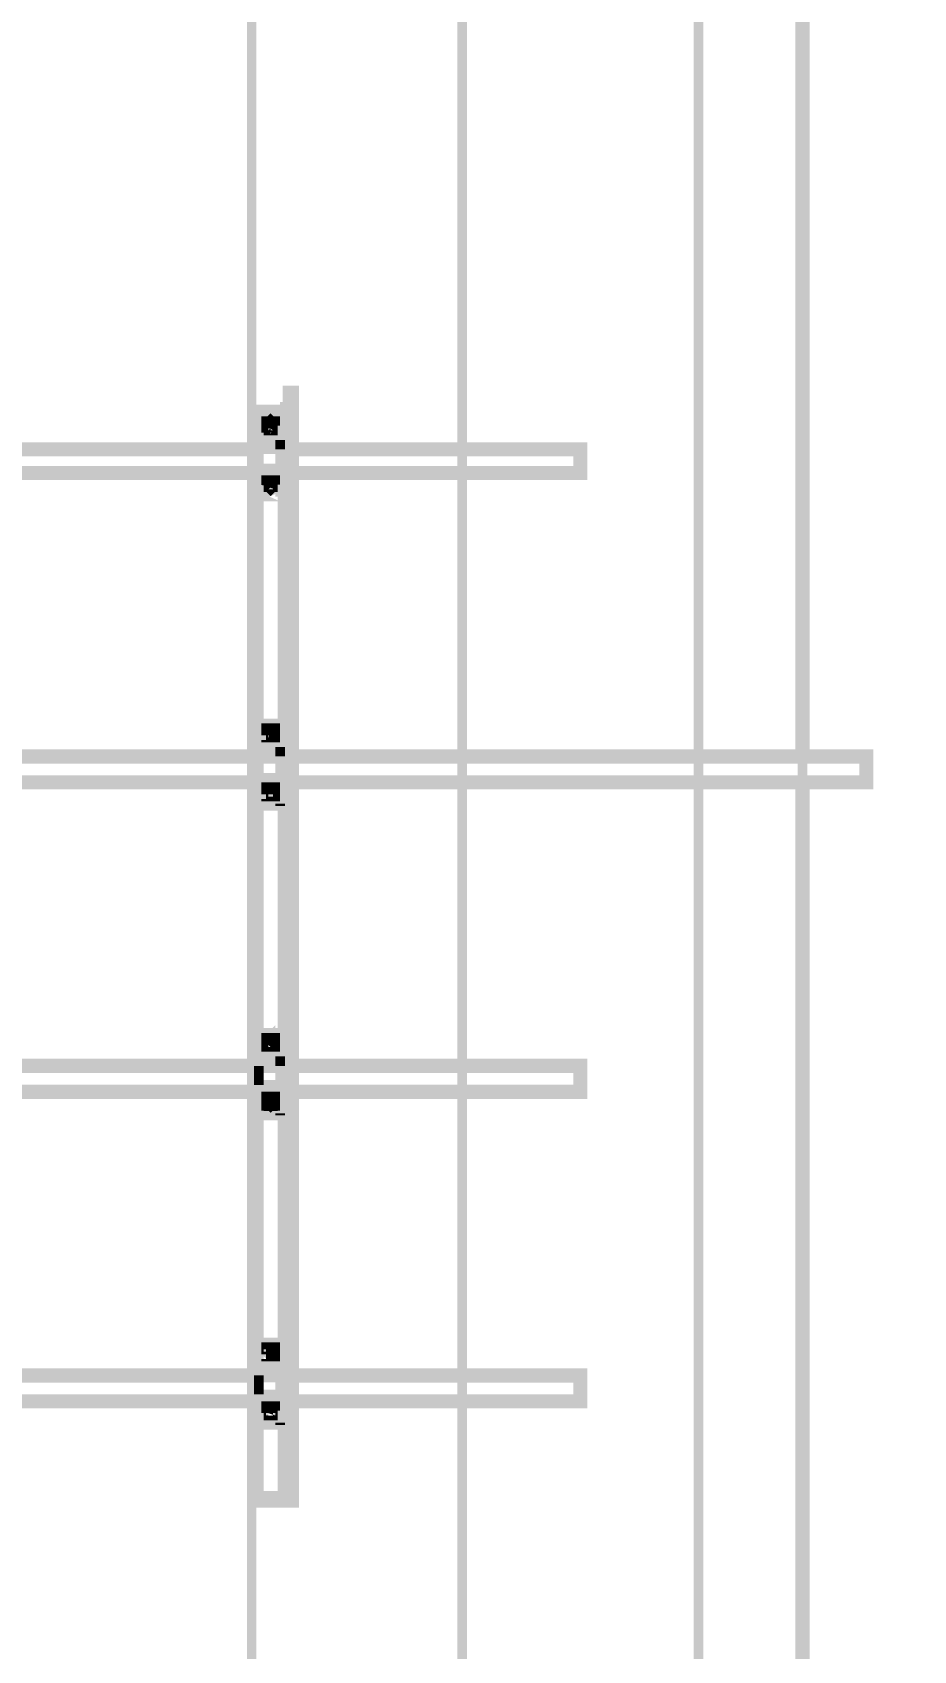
# Model space of a CAD drawing. Extents: x 0.1 to 11.6, y 0.3 to 16.2.
# Drawn here: x 9.005 to 9.627, y 12.494 to 13.636 of the extents above; entities that cross this region are included whole.
import ezdxf

# ---------------------------------------------------------------- set-up
doc = ezdxf.new("R2010")
doc.units = 0
doc.header["$MEASUREMENT"] = 0
doc.dimstyles.get("Standard").update_dxf_attribs({"dimtxt": 0.18, "dimasz": 0.18, "dimexe": 0.18, "dimexo": 0.0625, "dimgap": 0.09, "dimtad": 0, "dimtih": 1, "dimtoh": 1, "dimdec": 4, "dimzin": 0, "dimdsep": 46, "dimtxsty": 'Standard', "dimcen": 0.09, "dimadec": 0, "dimazin": 0, "dimtfac": 1, "dimtdec": 4, "dimtofl": 0, "dimtmove": 0, "dimatfit": 3, "dimfxl": 1, "dimtolj": 1, "dimtzin": 0, "dimarcsym": 0})

# ---------------------------------------------------------------- blocks, each defined once
blk = doc.blocks.new('*D1')
at = {"color": 0, "linetype": 'Continuous', "lineweight": -2, "transparency": 16777216}
for p, q in [((9.5375, 13.8317), (10.8215, 13.8317)), ((10.6415, 13.6517), (10.6415, 12.265)), ((10.6415, 10.5183), (10.6415, 11.905)), ((9.4908, 10.3383), (10.8215, 10.3383))]:
    blk.add_line(p, q, dxfattribs=at)
at = {"color": 0, "linetype": 'Continuous', "transparency": 16777216}
for points in [[(10.6115, 13.6517), (10.6715, 13.6517), (10.6415, 13.8317)], [(10.6115, 10.5183), (10.6715, 10.5183), (10.6415, 10.3383)]]:
    blk.add_solid(points, dxfattribs=at)
at = {"layer": 'Defpoints', "color": 0, "linetype": 'Continuous', "transparency": 16777216}
for p in [(9.475, 13.8317), (9.4283, 10.3383), (10.6415, 10.3383)]:
    blk.add_point(p, dxfattribs=at)
at = {"color": 0, "linetype": 'Continuous', "transparency": 16777216, "insert": (10.6415, 12.085), "char_height": 0.18, "attachment_point": 5}
blk.add_mtext('\\A1;varB', dxfattribs=at)

msp = doc.modelspace()

# ---------------------------------------------------------------- linework, layer by layer
at = {"color": 0}
for points, const_width in [([(9.16, 12.4883), (9.16, 12.5367), (9.16, 12.585), (9.16, 12.6334), (9.16, 12.6816), (9.16, 12.7283), (9.16, 12.775), (9.16, 12.8217), (9.16, 12.8666), (9.16, 12.9117), (9.16, 12.9567), (9.16, 13), (9.16, 13.045), (9.16, 13.0866), (9.16, 13.1283), (9.16, 13.17), (9.16, 13.2116), (9.16, 13.2517), (9.16, 13.29), (9.16, 13.3283), (9.16, 13.3666), (9.16, 13.4033), (9.16, 13.4383), (9.16, 13.4733), (9.16, 13.5067), (9.16, 13.54), (9.16, 13.5717), (9.16, 13.6017), (9.16, 13.6317), (9.16, 13.66)], 0.006667), ([(9.30832, 12.4883), (9.30832, 12.5367), (9.30832, 12.585), (9.30832, 12.6334), (9.30832, 12.6816), (9.30832, 12.7283), (9.30832, 12.775), (9.30832, 12.8217), (9.30832, 12.8666), (9.30832, 12.9117), (9.30832, 12.9567), (9.30832, 13), (9.30832, 13.045), (9.30832, 13.0866), (9.30832, 13.1283), (9.30832, 13.17), (9.30832, 13.2116), (9.30832, 13.2517), (9.30832, 13.29), (9.30832, 13.3283), (9.30832, 13.3666), (9.30832, 13.4033), (9.30832, 13.4383), (9.30832, 13.4733), (9.30832, 13.5067), (9.30832, 13.54), (9.30832, 13.5717), (9.30832, 13.6017), (9.30832, 13.6317), (9.30832, 13.66)], 0.006667), ([(9.47499, 12.4883), (9.47499, 12.5367), (9.47499, 12.585), (9.47499, 12.6334), (9.47499, 12.6816), (9.47499, 12.7283), (9.47499, 12.775), (9.47499, 12.8217), (9.47499, 12.8666), (9.47499, 12.9117), (9.47499, 12.9567), (9.47499, 13), (9.47499, 13.045), (9.47499, 13.0866), (9.47499, 13.1283), (9.47499, 13.17), (9.47499, 13.2116), (9.47499, 13.2517), (9.47499, 13.29), (9.47499, 13.3283), (9.47499, 13.3666), (9.47499, 13.4033), (9.47499, 13.4383), (9.47499, 13.4733), (9.47499, 13.5067), (9.47499, 13.54), (9.47499, 13.5717), (9.47499, 13.6017), (9.47499, 13.6317), (9.47499, 13.66)], 0.006667), ([(9.54833, 13.6567), (9.54833, 13.635), (9.54833, 13.6133), (9.54833, 13.5883), (9.54833, 13.565), (9.54833, 13.5384), (9.54833, 13.5133), (9.54833, 13.485), (9.54833, 13.4567), (9.54833, 13.4267), (9.54833, 13.3967), (9.54833, 13.365), (9.54833, 13.3333), (9.54833, 13.3), (9.54833, 13.2667), (9.54833, 13.2333), (9.54833, 13.1967), (9.54833, 13.1617), (9.54833, 13.125)], 0.01), ([(9.18832, 12.6133), (9.18832, 13.3817), (9.18668, 13.3817), (9.18668, 12.6133)], 0.01), ([(9.18668, 13.3817), (9.18668, 13.38), (9.18668, 12.6133)], 0.01), ([(9.16336, 13.3683), (9.16168, 13.3683), (9.16168, 12.6)], 0.01), ([(9.18832, 13.3683), (9.16168, 13.3683)], 0.006667), ([(9.18332, 13.3683), (9.16336, 13.3683), (9.16336, 12.6017)], 0.01), ([(9.16499, 13.3666), (9.16499, 13.3483), (9.18001, 13.3483)], 0.006667), ([(9.16499, 13.3666), (9.18001, 13.3666)], 0.006667), ([(9.18001, 13.3483), (9.18001, 13.3666)], 0.006667), ([(9.18668, 13.37), (9.185, 13.37), (9.185, 13.3683), (9.18332, 13.3683), (9.18332, 12.6017)], 0.01), ([(9.16499, 13.365), (9.18001, 13.365)], 0.006667), ([(9.16997, 13.36), (9.16997, 13.3583)], 0.006667), ([(9.17333, 13.3567), (9.17165, 13.3567), (9.17165, 13.3583), (9.16997, 13.3583), (9.17165, 13.3583)], 0.006667), ([(9.17165, 13.3583), (9.16997, 13.3583), (9.17165, 13.3583), (9.17165, 13.3567), (9.17333, 13.3567), (9.17503, 13.3567), (9.17503, 13.3583), (9.17503, 13.3567), (9.17333, 13.3567)], 0.006667), ([(9.17503, 13.3583), (9.17503, 13.3567), (9.17503, 13.355), (9.17333, 13.355), (9.17165, 13.355), (9.17165, 13.3567), (9.16997, 13.3567), (9.16997, 13.3583), (9.17165, 13.3583)], 0.006667), ([(9.16997, 13.3583), (9.16997, 13.3567)], 0.006667), ([(9.17165, 13.3583), (9.17333, 13.36), (9.17503, 13.3583)], 0.01), ([(9.17503, 13.3583), (9.17503, 13.36)], 0.006667), ([(9.17503, 13.3583), (9.17503, 13.3567)], 0.006667), ([(9.16168, 13.3417), (8.66499, 13.3417)], 0.01), ([(9.16499, 13.3483), (9.16499, 13.3467), (9.16499, 13.345), (9.16499, 13.3433), (9.16499, 13.3417), (9.18001, 13.3417)], 0.006667), ([(9.16499, 13.3483), (9.18001, 13.3483)], 0.006667), ([(9.16499, 13.345), (9.18001, 13.345)], 0.006667), ([(9.18001, 13.3417), (9.18001, 13.3433), (9.18001, 13.345), (9.18001, 13.3467), (9.18001, 13.3483)], 0.006667), ([(9.18832, 13.325), (9.39165, 13.325), (9.39165, 13.3267), (9.39165, 13.3283), (9.39165, 13.33), (9.39165, 13.3317), (9.39165, 13.3333), (9.39165, 13.335), (9.39165, 13.3366), (9.39165, 13.3383), (9.39165, 13.34), (9.39165, 13.3417), (9.18832, 13.3417)], 0.01), ([(9.39165, 13.3417), (8.46669, 13.3417)], 0.006667), ([(9.18832, 13.3417), (9.16168, 13.3417)], 0.006667), ([(9.16499, 13.3417), (9.16499, 13.34), (9.16499, 13.3383), (9.16499, 13.3366), (9.16499, 13.335), (9.16499, 13.3333), (9.16499, 13.3317), (9.16499, 13.33), (9.16499, 13.3283), (9.16499, 13.3267), (9.18001, 13.3267)], 0.006667), ([(9.16499, 13.3267), (9.18001, 13.3267), (9.18001, 13.3283), (9.18001, 13.33), (9.18001, 13.3317), (9.18001, 13.3333), (9.18001, 13.335), (9.18001, 13.3366), (9.18001, 13.3383), (9.18001, 13.34), (9.18001, 13.3417)], 0.006667), ([(8.46669, 13.325), (9.39165, 13.325)], 0.006667), ([(8.66997, 13.325), (9.16168, 13.325)], 0.01), ([(9.16168, 13.325), (9.18832, 13.325)], 0.006667), ([(9.18001, 13.3283), (9.16499, 13.3283)], 0.006667), ([(9.16499, 13.3083), (9.16499, 13.3267)], 0.006667), ([(9.16499, 13.3267), (9.18001, 13.3267)], 0.006667), ([(9.16499, 13.325), (9.18001, 13.325)], 0.006667), ([(9.16499, 13.325), (9.18001, 13.325)], 0.006667), ([(9.16499, 13.3233), (9.18001, 13.3233)], 0.006667), ([(9.16499, 13.3217), (9.18001, 13.3217)], 0.006667), ([(9.18001, 13.3083), (9.18001, 13.3267)], 0.006667), ([(9.16997, 13.3184), (9.16997, 13.3167)], 0.006667), ([(9.17333, 13.315), (9.17165, 13.315), (9.17165, 13.3167), (9.16997, 13.3167), (9.17165, 13.3167)], 0.006667), ([(9.17165, 13.3167), (9.16997, 13.3167), (9.17165, 13.3167), (9.17165, 13.315), (9.17333, 13.315), (9.17503, 13.315), (9.17503, 13.3167), (9.17503, 13.315), (9.17333, 13.315)], 0.006667), ([(9.16997, 13.3167), (9.17165, 13.3167)], 0.006667), ([(9.17165, 13.3167), (9.17165, 13.3184), (9.17333, 13.3184), (9.17503, 13.3167)], 0.01), ([(9.17165, 13.3167), (9.17165, 13.315), (9.17333, 13.3133), (9.17503, 13.315), (9.17503, 13.3167)], 0.006667), ([(9.17503, 13.3167), (9.17503, 13.3184)], 0.006667), ([(9.17503, 13.3167), (9.17665, 13.3167)], 0.006667), ([(9.17503, 13.3167), (9.17665, 13.3167)], 0.006667), ([(9.16499, 13.1483), (9.16499, 13.1317), (9.18001, 13.1317)], 0.006667), ([(9.16499, 13.1483), (9.18001, 13.1483)], 0.006667), ([(9.16499, 13.1467), (9.18001, 13.1467)], 0.006667), ([(9.17333, 13.1383), (9.17165, 13.1383), (9.17165, 13.14), (9.16997, 13.14), (9.17165, 13.1417)], 0.006667), ([(9.17165, 13.1417), (9.16997, 13.14), (9.17165, 13.14), (9.17165, 13.1383), (9.17333, 13.1383), (9.17503, 13.1383), (9.17503, 13.14), (9.17503, 13.1417), (9.17503, 13.14), (9.17503, 13.1383), (9.17333, 13.1383)], 0.006667), ([(9.17503, 13.14), (9.17503, 13.1383), (9.17333, 13.1383), (9.17333, 13.1367), (9.17333, 13.1383), (9.17165, 13.1383), (9.16997, 13.14), (9.17165, 13.14)], 0.006667), ([(9.16997, 13.1417), (9.16997, 13.14)], 0.006667), ([(9.16997, 13.14), (9.17165, 13.14)], 0.006667), ([(9.17165, 13.14), (9.17165, 13.1417), (9.17333, 13.1417), (9.17503, 13.1417), (9.17503, 13.14)], 0.01), ([(9.17503, 13.14), (9.17503, 13.1417)], 0.006667), ([(9.17503, 13.14), (9.17665, 13.14)], 0.006667), ([(9.18001, 13.1317), (9.18001, 13.1483)], 0.006667), ([(9.16168, 13.125), (8.72331, 13.125)], 0.01), ([(9.16499, 13.1317), (9.16499, 13.13), (9.16499, 13.1283), (9.16499, 13.1267), (9.16499, 13.125), (9.18001, 13.125)], 0.006667), ([(9.16499, 13.13), (9.18001, 13.13)], 0.006667), ([(9.16499, 13.1267), (9.18001, 13.1267)], 0.006667), ([(9.18001, 13.125), (9.18001, 13.1267), (9.18001, 13.1283), (9.18001, 13.13), (9.18001, 13.1317)], 0.006667), ([(9.18832, 13.1067), (9.59332, 13.1067), (9.59332, 13.1083), (9.59332, 13.11), (9.59332, 13.1117), (9.59332, 13.1133), (9.59332, 13.115), (9.59332, 13.1166), (9.59332, 13.1183), (9.59332, 13.12), (9.59332, 13.1217), (9.59332, 13.1233), (9.59332, 13.125), (9.18832, 13.125)], 0.01), ([(9.59332, 13.1233), (8.41168, 13.1233)], 0.006667), ([(9.18832, 13.125), (9.16168, 13.125)], 0.006667), ([(9.16499, 13.11), (9.18001, 13.11), (9.18001, 13.1117), (9.18001, 13.1133), (9.18001, 13.115), (9.18001, 13.1166), (9.18001, 13.1183), (9.18001, 13.12), (9.18001, 13.1217), (9.18001, 13.1233), (9.18001, 13.125)], 0.006667), ([(9.16499, 13.11), (9.16499, 13.1117), (9.16499, 13.1133), (9.16499, 13.115), (9.16499, 13.1166), (9.16499, 13.1183), (9.16499, 13.12), (9.16499, 13.1217), (9.16499, 13.1233), (9.16499, 13.125)], 0.006667), ([(9.54833, 13.1067), (9.54833, 13.125)], 0.006667), ([(8.41168, 13.1067), (9.59332, 13.1067)], 0.006667), ([(8.72835, 13.1067), (9.16168, 13.1067)], 0.01), ([(9.16168, 13.1067), (9.18832, 13.1067)], 0.006667), ([(9.16499, 13.11), (9.16499, 13.1083), (9.18001, 13.1083)], 0.006667), ([(9.16499, 13.11), (9.18001, 13.11)], 0.006667), ([(9.16499, 13.1083), (9.18001, 13.1083), (9.18001, 13.11)], 0.006667), ([(9.16499, 13.1083), (9.16499, 13.0917), (9.18001, 13.0917)], 0.006667), ([(9.16499, 13.1083), (9.18001, 13.1083)], 0.006667), ([(9.16499, 13.1067), (9.18001, 13.1067)], 0.006667), ([(9.16499, 13.1067), (9.18001, 13.1067)], 0.006667), ([(9.18001, 13.0917), (9.18001, 13.1083)], 0.006667), ([(9.54833, 12.4883), (9.54833, 12.5033), (9.54833, 12.5467), (9.54833, 12.5917), (9.54833, 12.635), (9.54833, 12.6783), (9.54833, 12.7217), (9.54833, 12.765), (9.54833, 12.8066), (9.54833, 12.8483), (9.54833, 12.89), (9.54833, 12.93), (9.54833, 12.97), (9.54833, 13.01), (9.54833, 13.0483), (9.54833, 13.0866), (9.54833, 13.1067)], 0.01), ([(9.17503, 13.1), (9.17503, 13.0983), (9.17503, 13.0967), (9.17333, 13.0967), (9.17165, 13.0967), (9.16997, 13.0983), (9.17165, 13.0983)], 0.006667), ([(9.16499, 13.1033), (9.18001, 13.1033)], 0.006667), ([(9.17333, 13.0967), (9.17165, 13.0967), (9.17165, 13.0983), (9.16997, 13.0983), (9.17165, 13.1)], 0.006667), ([(9.17165, 13.1), (9.16997, 13.0983), (9.17165, 13.0983), (9.17165, 13.0967), (9.17333, 13.0967), (9.17503, 13.0967), (9.17503, 13.0983), (9.17503, 13.1), (9.17503, 13.0983), (9.17333, 13.0967)], 0.006667), ([(9.16997, 13.1), (9.16997, 13.0983)], 0.006667), ([(9.16997, 13.0983), (9.17165, 13.0983)], 0.006667), ([(9.17165, 13.0983), (9.17165, 13.1), (9.17333, 13.1), (9.17503, 13.1), (9.17503, 13.0983)], 0.01), ([(9.17503, 13.0983), (9.17665, 13.0983)], 0.006667), ([(9.16499, 13.0917), (9.16499, 13.09), (9.18001, 13.09)], 0.006667), ([(9.18001, 13.09), (9.18001, 13.0917)], 0.006667), ([(9.17333, 12.92), (9.17165, 12.92), (9.17165, 12.9217), (9.16997, 12.9217), (9.17165, 12.9233)], 0.006667), ([(9.16499, 12.93), (9.16499, 12.9134), (9.18001, 12.9134)], 0.006667), ([(9.16499, 12.93), (9.18001, 12.93)], 0.006667), ([(9.16499, 12.93), (9.18001, 12.93)], 0.006667), ([(9.17503, 12.9233), (9.17503, 12.9217), (9.17503, 12.92), (9.17333, 12.92), (9.17165, 12.92), (9.16997, 12.9217), (9.17165, 12.9217)], 0.006667), ([(9.17165, 12.9233), (9.16997, 12.9233), (9.16997, 12.9217), (9.17165, 12.9217), (9.17165, 12.92), (9.17333, 12.92), (9.17503, 12.9217), (9.17503, 12.9233), (9.17503, 12.9217), (9.17333, 12.92)], 0.006667), ([(9.16997, 12.9233), (9.16997, 12.9217)], 0.006667), ([(9.16997, 12.9217), (9.17165, 12.9217)], 0.006667), ([(9.17165, 12.9217), (9.17165, 12.9233), (9.17333, 12.9233), (9.17503, 12.9233), (9.17503, 12.9217)], 0.01), ([(9.17503, 12.9217), (9.17665, 12.9217)], 0.006667), ([(9.18001, 12.9134), (9.18001, 12.93)], 0.006667), ([(9.16499, 12.9134), (9.16499, 12.9117), (9.16499, 12.91), (9.16499, 12.9083), (9.16499, 12.9067), (9.18001, 12.9067)], 0.006667), ([(9.16499, 12.9117), (9.18001, 12.9117)], 0.006667), ([(9.18001, 12.9067), (9.18001, 12.9083), (9.18001, 12.91), (9.18001, 12.9117), (9.18001, 12.9134)], 0.006667), ([(9.39165, 12.905), (8.35667, 12.905)], 0.006667), ([(9.16168, 12.9067), (8.78331, 12.9067)], 0.01), ([(9.18832, 12.9067), (9.16168, 12.9067)], 0.006667), ([(9.16499, 12.9083), (9.18001, 12.9083)], 0.006667), ([(9.16499, 12.8933), (9.18001, 12.8933), (9.18001, 12.895), (9.18001, 12.8967), (9.18001, 12.8983), (9.18001, 12.9), (9.18001, 12.9017), (9.18001, 12.9033), (9.18001, 12.905), (9.18001, 12.9067)], 0.006667), ([(9.16499, 12.8933), (9.16499, 12.895), (9.16499, 12.8967), (9.16499, 12.8983), (9.16499, 12.9), (9.16499, 12.9017), (9.16499, 12.9033), (9.16499, 12.905), (9.16499, 12.9067)], 0.006667), ([(9.18832, 12.8883), (9.39165, 12.8883), (9.39165, 12.89), (9.39165, 12.8917), (9.39165, 12.8933), (9.39165, 12.895), (9.39165, 12.8967), (9.39165, 12.8983), (9.39165, 12.9), (9.39165, 12.9017), (9.39165, 12.9033), (9.39165, 12.905), (9.39165, 12.9067), (9.18832, 12.9067)], 0.01), ([(8.35667, 12.89), (9.39165, 12.89)], 0.006667), ([(8.78836, 12.8883), (9.16168, 12.8883)], 0.01), ([(9.16168, 12.8883), (9.18832, 12.8883)], 0.006667), ([(9.16499, 12.8933), (9.16499, 12.8917), (9.16499, 12.89), (9.18001, 12.89)], 0.006667), ([(9.16499, 12.89), (9.18001, 12.89), (9.18001, 12.8917), (9.18001, 12.8933)], 0.006667), ([(9.16499, 12.8917), (9.18001, 12.8917)], 0.006667), ([(9.16499, 12.89), (9.16499, 12.8733), (9.18001, 12.8733)], 0.006667), ([(9.16499, 12.89), (9.18001, 12.89)], 0.006667), ([(9.16499, 12.89), (9.18001, 12.89)], 0.006667), ([(9.16499, 12.8883), (9.18001, 12.8883)], 0.006667), ([(9.18001, 12.8733), (9.18001, 12.89)], 0.006667), ([(9.16499, 12.885), (9.18001, 12.885)], 0.006667), ([(9.17333, 12.8783), (9.17165, 12.8783), (9.17165, 12.88), (9.16997, 12.88), (9.17165, 12.8817)], 0.006667), ([(9.17165, 12.8817), (9.16997, 12.8817), (9.16997, 12.88), (9.17165, 12.88), (9.17333, 12.8783), (9.17503, 12.88), (9.17503, 12.8817), (9.17503, 12.88), (9.17333, 12.88), (9.17333, 12.8783)], 0.006667), ([(9.16997, 12.8817), (9.17165, 12.8817)], 0.006667), ([(9.16997, 12.8817), (9.16997, 12.88)], 0.006667), ([(9.17165, 12.88), (9.17165, 12.8817), (9.17333, 12.8817), (9.17503, 12.8817), (9.17503, 12.88)], 0.01), ([(9.17165, 12.88), (9.17165, 12.8783), (9.17333, 12.8783), (9.17503, 12.8783), (9.17503, 12.88)], 0.006667), ([(9.17503, 12.88), (9.17503, 12.8817)], 0.006667), ([(9.17503, 12.88), (9.17665, 12.88)], 0.006667), ([(9.16499, 12.8733), (9.16499, 12.8717), (9.18001, 12.8717)], 0.006667), ([(9.18001, 12.8717), (9.18001, 12.8733)], 0.006667), ([(9.16499, 12.7116), (9.18001, 12.7116)], 0.006667), ([(9.16499, 12.695), (9.16499, 12.7116)], 0.006667), ([(9.16499, 12.7116), (9.18001, 12.7116)], 0.006667), ([(9.17333, 12.7033), (9.17165, 12.7033), (9.16997, 12.705), (9.17165, 12.705)], 0.006667), ([(9.17165, 12.705), (9.16997, 12.705), (9.17165, 12.7033), (9.17333, 12.7033), (9.17503, 12.7033), (9.17503, 12.705), (9.17503, 12.7033), (9.17333, 12.7033)], 0.006667), ([(9.17503, 12.705), (9.17503, 12.7033), (9.17503, 12.7017), (9.17333, 12.7017), (9.17165, 12.7017), (9.17165, 12.7033), (9.16997, 12.7033), (9.17165, 12.7033), (9.17165, 12.705)], 0.006667), ([(9.16997, 12.705), (9.17165, 12.705)], 0.006667), ([(9.16997, 12.705), (9.16997, 12.7033)], 0.006667), ([(9.17165, 12.705), (9.17333, 12.705), (9.17503, 12.705)], 0.01), ([(9.17503, 12.705), (9.17503, 12.7033)], 0.006667), ([(9.17503, 12.705), (9.17665, 12.705)], 0.006667), ([(9.18001, 12.6883), (9.18001, 12.69), (9.18001, 12.6917), (9.18001, 12.6934), (9.18001, 12.695), (9.18001, 12.7116)], 0.006667), ([(9.18001, 12.695), (9.16499, 12.695), (9.16499, 12.6934), (9.16499, 12.6917), (9.16499, 12.69), (9.16499, 12.6883), (9.18001, 12.6883)], 0.006667), ([(9.16499, 12.6934), (9.18001, 12.6934)], 0.006667), ([(9.39165, 12.6867), (8.30165, 12.6867)], 0.006667), ([(9.16168, 12.6883), (8.84169, 12.6883)], 0.01), ([(9.18832, 12.6883), (9.16168, 12.6883)], 0.006667), ([(9.16499, 12.69), (9.18001, 12.69)], 0.006667), ([(9.16499, 12.675), (9.18001, 12.675), (9.18001, 12.6767), (9.18001, 12.6783), (9.18001, 12.68), (9.18001, 12.6816), (9.18001, 12.6833), (9.18001, 12.685), (9.18001, 12.6867), (9.18001, 12.6883)], 0.006667), ([(9.16499, 12.675), (9.16499, 12.6767), (9.16499, 12.6783), (9.16499, 12.68), (9.16499, 12.6816), (9.16499, 12.6833), (9.16499, 12.685), (9.16499, 12.6867), (9.16499, 12.6883)], 0.006667), ([(9.18832, 12.67), (9.39165, 12.67), (9.39165, 12.6717), (9.39165, 12.6733), (9.39165, 12.675), (9.39165, 12.6767), (9.39165, 12.6783), (9.39165, 12.68), (9.39165, 12.6816), (9.39165, 12.6833), (9.39165, 12.685), (9.39165, 12.6867), (9.39165, 12.6883), (9.18832, 12.6883)], 0.01), ([(8.30165, 12.6717), (9.39165, 12.6717)], 0.006667), ([(8.84668, 12.67), (9.16168, 12.67)], 0.01), ([(9.16168, 12.67), (9.18832, 12.67)], 0.006667), ([(9.16499, 12.675), (9.16499, 12.6733), (9.16499, 12.6717), (9.18001, 12.6717)], 0.006667), ([(9.16499, 12.6717), (9.18001, 12.6717), (9.18001, 12.6733), (9.18001, 12.675)], 0.006667), ([(9.16499, 12.6733), (9.18001, 12.6733)], 0.006667), ([(9.16499, 12.6717), (9.16499, 12.655), (9.18001, 12.655)], 0.006667), ([(9.16499, 12.6717), (9.18001, 12.6717)], 0.006667), ([(9.16499, 12.6717), (9.18001, 12.6717)], 0.006667), ([(9.16499, 12.67), (9.18001, 12.67)], 0.006667), ([(9.18001, 12.655), (9.18001, 12.6717)], 0.006667), ([(9.16499, 12.6683), (9.18001, 12.6683)], 0.006667), ([(9.17333, 12.6617), (9.17165, 12.6617), (9.16997, 12.6634), (9.17165, 12.6634)], 0.006667), ([(9.17165, 12.6634), (9.16997, 12.6634), (9.17165, 12.6617), (9.17333, 12.6617), (9.17503, 12.6617), (9.17503, 12.6634), (9.17503, 12.6617), (9.17333, 12.6617)], 0.006667), ([(9.16997, 12.6634), (9.17165, 12.6634)], 0.006667), ([(9.16997, 12.6634), (9.16997, 12.6617)], 0.006667), ([(9.17165, 12.6634), (9.17333, 12.6634), (9.17503, 12.6634)], 0.01), ([(9.17165, 12.6634), (9.17165, 12.6617), (9.17165, 12.66), (9.17333, 12.66), (9.17503, 12.66), (9.17503, 12.6617)], 0.006667), ([(9.17503, 12.6634), (9.17503, 12.6617)], 0.006667), ([(9.17503, 12.6617), (9.17503, 12.6634)], 0.006667), ([(9.16499, 12.655), (9.16499, 12.6533), (9.18001, 12.6533)], 0.006667), ([(9.18001, 12.6533), (9.18001, 12.655)], 0.006667)]:
    msp.add_lwpolyline(points, dxfattribs=dict(at, const_width=const_width))
for points, const_width in [([(9.17333, 13.3583), (9.17165, 13.3583), (9.16997, 13.36), (9.17165, 13.36), (9.17165, 13.3617), (9.17333, 13.3617), (9.17503, 13.3617), (9.17503, 13.36), (9.17503, 13.3583), (9.17333, 13.3583)], 0.01), ([(9.17165, 13.3583), (9.17165, 13.36), (9.17333, 13.36), (9.17503, 13.36), (9.17503, 13.3583), (9.17503, 13.36), (9.17333, 13.36), (9.17165, 13.36), (9.17165, 13.3583)], 0.01), ([(9.17333, 13.3167), (9.17165, 13.3167), (9.16997, 13.3184), (9.17165, 13.3184), (9.17165, 13.32), (9.17333, 13.32), (9.17503, 13.32), (9.17503, 13.3184), (9.17503, 13.3167), (9.17333, 13.3167)], 0.01), ([(9.17165, 13.3167), (9.17165, 13.3184), (9.17333, 13.3184), (9.17503, 13.3184), (9.17503, 13.3167), (9.17503, 13.3184), (9.17333, 13.3184), (9.17165, 13.3184), (9.17165, 13.3167)], 0.01), ([(9.18001, 13.3083), (9.16499, 13.3083), (9.18001, 13.3083)], 0.006667), ([(9.17333, 13.14), (9.17165, 13.14), (9.17165, 13.1417), (9.16997, 13.1417), (9.17165, 13.1417), (9.17165, 13.1433), (9.17333, 13.1433), (9.17503, 13.1433), (9.17503, 13.1417), (9.17503, 13.14), (9.17333, 13.14)], 0.01), ([(9.17165, 13.1417), (9.17333, 13.1417), (9.17503, 13.1417), (9.17333, 13.1417), (9.17165, 13.1417)], 0.01), ([(9.17165, 13.1), (9.17333, 13.1), (9.17333, 13.1017), (9.17333, 13.1), (9.17503, 13.1), (9.17333, 13.1017), (9.17165, 13.1)], 0.01), ([(9.17333, 13.0983), (9.17165, 13.0983), (9.17165, 13.1), (9.16997, 13.1), (9.17165, 13.1), (9.17165, 13.1017), (9.17333, 13.1017), (9.17503, 13.1017), (9.17503, 13.1), (9.17503, 13.0983), (9.17333, 13.0983)], 0.01), ([(9.17165, 12.9233), (9.17165, 12.925), (9.17333, 12.925), (9.17503, 12.9233), (9.17333, 12.925), (9.17165, 12.9233)], 0.01), ([(9.17333, 12.9217), (9.17165, 12.9217), (9.17165, 12.9233), (9.16997, 12.9233), (9.17165, 12.9233), (9.17165, 12.925), (9.17333, 12.925), (9.17503, 12.925), (9.17503, 12.9233), (9.17503, 12.9217), (9.17333, 12.9217)], 0.01), ([(9.17165, 12.8817), (9.17165, 12.8834), (9.17333, 12.8834), (9.17503, 12.8834), (9.17503, 12.8817), (9.17333, 12.8834), (9.17165, 12.8817)], 0.01), ([(9.17333, 12.88), (9.17165, 12.88), (9.17165, 12.8817), (9.16997, 12.8817), (9.17165, 12.8817), (9.17165, 12.8834), (9.17333, 12.8834), (9.17503, 12.8834), (9.17503, 12.8817), (9.17503, 12.88), (9.17333, 12.88)], 0.01), ([(9.17333, 12.7033), (9.17165, 12.7033), (9.17165, 12.705), (9.16997, 12.705), (9.17165, 12.705), (9.17165, 12.7067), (9.17333, 12.7067), (9.17503, 12.7067), (9.17503, 12.705), (9.17503, 12.7033), (9.17333, 12.7033)], 0.01), ([(9.17165, 12.705), (9.17165, 12.7067), (9.17333, 12.7067), (9.17503, 12.7067), (9.17503, 12.705), (9.17503, 12.7067), (9.17333, 12.7067), (9.17165, 12.7067), (9.17165, 12.705)], 0.01), ([(9.17333, 12.6617), (9.17165, 12.6617), (9.17165, 12.6634), (9.16997, 12.6634), (9.17165, 12.665), (9.17333, 12.665), (9.17503, 12.665), (9.17503, 12.6634), (9.17503, 12.6617), (9.17333, 12.6617)], 0.01), ([(9.17165, 12.6634), (9.17165, 12.665), (9.17333, 12.665), (9.17503, 12.665), (9.17503, 12.6634), (9.17503, 12.665), (9.17333, 12.665), (9.17165, 12.665), (9.17165, 12.6634)], 0.01), ([(9.16168, 12.6), (9.16168, 12.6017), (9.16336, 12.6017), (9.18332, 12.6017), (9.185, 12.6017), (9.18668, 12.6017), (9.18668, 12.6033), (9.18668, 12.6133), (9.18832, 12.6133), (9.18832, 12.6), (9.16168, 12.6)], 0.01)]:
    msp.add_lwpolyline(points, close=True, dxfattribs=dict(at, const_width=const_width))

# ---------------------------------------------------------------- dimensions: what is measured, and where the dimension line sits
at = {"linetype": 'Continuous'}
dim = msp.add_linear_dim(base=(10.641455, 10.3383), p1=(9.47499, 13.8317), p2=(9.42833, 10.3383), angle=90, text='varB', dimstyle='Standard', dxfattribs=at)
dim.commit()
dim.dimension.update_dxf_attribs({"geometry": '*D1', "text_midpoint": (10.641455, 12.085)})

doc.saveas('drawing.dxf')
